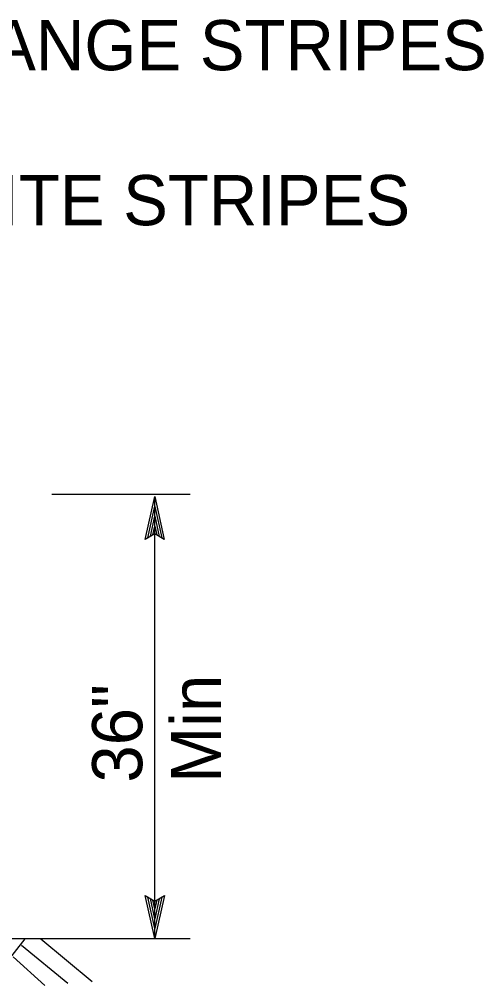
# Model space of a CAD drawing. Extents: x -894 to 866, y -476 to 714.
# Drawn here: x -228.5 to -163.7, y 82.3 to 217.1 of the extents above; entities that cross this region are included whole.
import ezdxf

# ---------------------------------------------------------------- set-up
doc = ezdxf.new("R2010")
doc.units = 0
for name, color, linetype in [('56 Stage 3 Anno', 7, 'Continuous'), ('57 Undefined', 7, 'Continuous'), ('60 Nongeo Data', 7, 'Continuous')]:
    doc.layers.add(name, color=color, linetype=linetype)

msp = doc.modelspace()

# ---------------------------------------------------------------- linework, layer by layer
at = {"layer": '56 Stage 3 Anno'}
for p, q in [((-223.92, 150.89), (-204.63, 150.89)), ((-210.9, 144.56), (-209.56, 150.56)), ((-209.56, 88.89), (-209.56, 150.56)), ((-209.56, 150.56), (-209.56, 150.56)), ((-209.56, 150.56), (-208.23, 144.56)), ((-210.54, 144.77), (-209.56, 149.18)), ((-209.55, 149.17), (-208.59, 144.79)), ((-210.18, 145.01), (-209.56, 147.79)), ((-209.56, 147.79), (-208.93, 144.97)), ((-209.84, 145.18), (-209.56, 146.41)), ((-209.56, 146.41), (-209.29, 145.2)), ((-209.56, 145.36), (-210.9, 144.56)), ((-210.9, 144.56), (-210.9, 144.56)), ((-208.23, 144.56), (-209.56, 145.36)), ((-208.23, 144.56), (-208.23, 144.56)), ((-209.56, 88.89), (-210.89, 94.89)), ((-210.89, 94.89), (-210.89, 94.89)), ((-210.89, 94.89), (-209.56, 94.09)), ((-209.56, 90.28), (-210.53, 94.66)), ((-209.56, 91.66), (-210.18, 94.48)), ((-209.56, 94.09), (-208.22, 94.89)), ((-208.22, 94.89), (-209.56, 88.89)), ((-208.57, 94.68), (-209.56, 90.27)), ((-208.93, 94.44), (-209.56, 91.66)), ((-208.22, 94.89), (-208.22, 94.89)), ((-209.55, 93.04), (-209.82, 94.25)), ((-209.28, 94.27), (-209.55, 93.04)), ((-209.56, 88.89), (-209.56, 88.89))]:
    msp.add_line(p, q, dxfattribs=at)
at = {"layer": '60 Nongeo Data'}
for p, q in [((-318.79, 88.89), (-204.63, 88.89)), ((-227.69, 88.87), (-232.39, 82.89)), ((-228.15, 87.97), (-221.71, 82.67)), ((-225.49, 88.85), (-218.29, 82.91)), ((-229.33, 86.32), (-224.93, 82.32))]:
    msp.add_line(p, q, dxfattribs=at)
msp.add_lwpolyline([(-318.79, 88.89), (-204.63, 88.89)], dxfattribs=at)

# ---------------------------------------------------------------- texts
at = {"layer": '57 Undefined'}
for s, p in [('ORANGE STRIPES', (-246.44, 210)), ('WHITE STRIPES', (-246.73, 188.38))]:
    msp.add_text(s, height=7, dxfattribs=at).set_placement(p)
for s, p in [('Min', (-200.31, 110.6)), ('36"', (-211.31, 110.64))]:
    msp.add_text(s, height=7, rotation=90, dxfattribs=at).set_placement(p)

doc.saveas('drawing.dxf')
